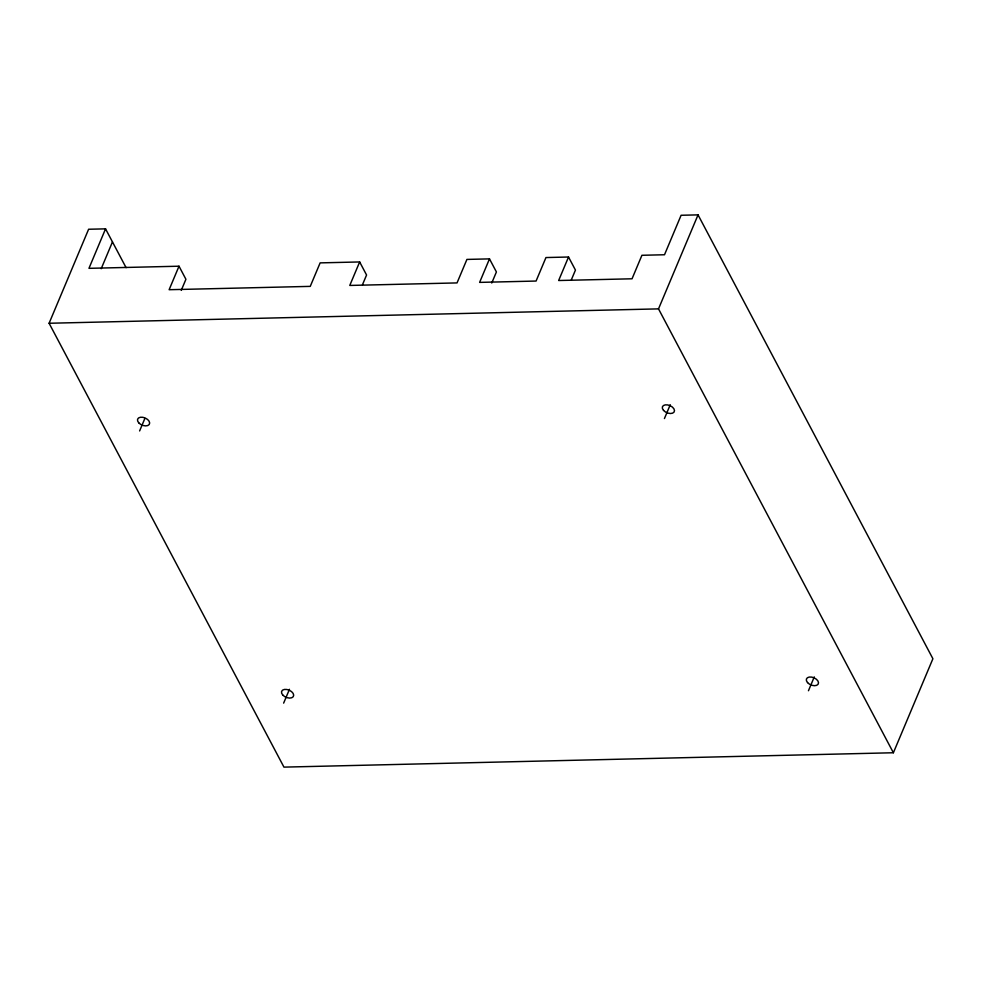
<?xml version="1.0" encoding="UTF-8"?>
<svg xmlns="http://www.w3.org/2000/svg" width="982" height="982" viewBox="0 0 982 982"><rect width="100%" height="100%" fill="white"/><g stroke="black" fill="none" stroke-linecap="round" stroke-linejoin="round"><path stroke-width="1.47" d="M105.553 228.855L88.957 268.332L179.006 266.208L169.125 289.715L310.251 286.376L320.132 262.881L359.658 261.949L349.776 285.443L457.035 282.914L466.916 259.42L489.49 258.88L479.621 282.386L536.074 281.048L545.955 257.554L568.529 257.014L558.648 280.521L632.04 278.79L641.921 255.283L664.507 254.755L681.103 215.267L698.042 214.874L932.9 658.738L893.387 752.752L283.958 767.126L49.1 323.262L88.613 229.248L105.553 228.855L126.089 267.656M101.207 268.712L112.464 241.916M181.265 290.341L185.917 279.281L179.006 266.208M139.616 430.938L144.845 418.504M362.493 284.694L366.568 275.009L359.658 261.949M283.638 703.124L289.457 689.303M491.761 283.012L496.413 271.953L489.49 258.88M571.377 279.76L575.452 270.087L568.529 257.014M893.387 752.752L658.517 308.876L698.042 214.874M664.433 418.553L670.252 404.731M808.456 690.739L814.274 676.917M49.1 323.262L658.517 308.876M663.537 410.415A6.408 3.879 22.8 0 0 674.008 412.145A6.408 3.879 22.8 0 0 667.625 404.915A6.408 3.879 22.8 0 0 663.537 410.415M807.548 682.6A6.408 3.879 22.8 0 0 818.031 684.331A6.408 3.879 22.8 0 0 811.648 677.101A6.408 3.879 22.8 0 0 807.548 682.6M138.72 422.8A6.408 3.879 22.8 0 0 149.19 424.531A6.408 3.879 22.8 0 0 142.807 417.301A6.408 3.879 22.8 0 0 138.72 422.8M282.73 694.986A6.408 3.879 22.8 0 0 293.213 696.717A6.408 3.879 22.8 0 0 286.83 689.487A6.408 3.879 22.8 0 0 282.73 694.986"/></g></svg>
